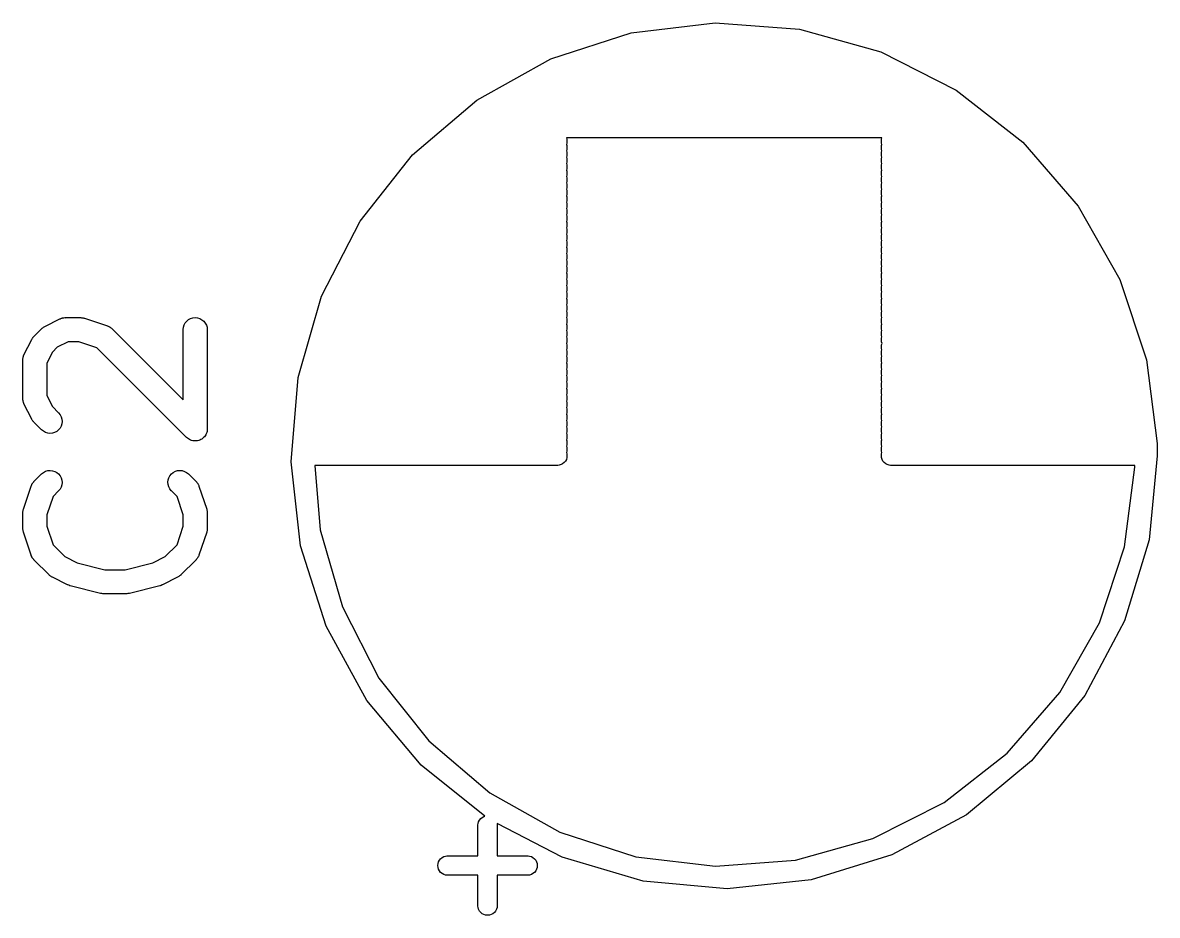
# Model space of a CAD drawing. Extents: x 96 to 170.2, y -65.9 to -29.9.
# Drawn here: x 148.53 to 155.61, y -57.49 to -51.93 of the extents above; entities that cross this region are included whole.
import ezdxf

# ---------------------------------------------------------------- set-up
doc = ezdxf.new("R2010")
doc.units = 0
doc.header["$MEASUREMENT"] = 0
doc.layers.add('BLACK', color=7, linetype='CONTINUOUS')

msp = doc.modelspace()

# ---------------------------------------------------------------- linework, layer by layer
at = {"layer": 'BLACK', "linetype": 'CONTINUOUS'}
for p, q in [((152.328, -51.989), (152.851, -51.9266)), ((152.851, -51.9266), (153.377, -51.967)), ((153.377, -51.967), (153.884, -52.1087)), ((151.827, -52.1518), (152.328, -51.989)), ((153.884, -52.1087), (154.355, -52.3463)), ((151.367, -52.4089), (151.827, -52.1518)), ((150.966, -52.7504), (151.367, -52.4089)), ((154.355, -52.3463), (154.77, -52.6707)), ((151.925, -52.645), (151.927, -52.6532)), ((153.891, -52.645), (151.925, -52.645)), ((151.927, -52.6768), (151.925, -52.685)), ((151.925, -52.685), (151.927, -52.6932)), ((151.927, -52.6532), (151.928, -52.665)), ((151.928, -52.665), (151.927, -52.6768)), ((151.927, -52.6932), (151.928, -52.705)), ((153.888, -52.665), (153.889, -52.6532)), ((153.889, -52.6768), (153.888, -52.665)), ((153.888, -52.705), (153.889, -52.6932)), ((153.889, -52.6532), (153.891, -52.645)), ((153.891, -52.685), (153.889, -52.6768)), ((153.889, -52.6932), (153.891, -52.685)), ((154.77, -52.6707), (155.114, -53.0696)), ((150.638, -53.1634), (150.966, -52.7504)), ((151.927, -52.7168), (151.925, -52.725)), ((151.925, -52.725), (151.927, -52.7332)), ((151.927, -52.7568), (151.925, -52.765)), ((151.928, -52.705), (151.927, -52.7168)), ((151.927, -52.7332), (151.928, -52.745)), ((151.928, -52.745), (151.927, -52.7568)), ((153.889, -52.7168), (153.888, -52.705)), ((153.888, -52.745), (153.889, -52.7332)), ((153.889, -52.7568), (153.888, -52.745)), ((153.891, -52.725), (153.889, -52.7168)), ((153.889, -52.7332), (153.891, -52.725)), ((153.891, -52.765), (153.889, -52.7568)), ((151.925, -52.765), (151.927, -52.7732)), ((151.927, -52.7968), (151.925, -52.805)), ((151.925, -52.805), (151.927, -52.8132)), ((151.927, -52.7732), (151.928, -52.785)), ((151.928, -52.785), (151.927, -52.7968)), ((151.927, -52.8132), (151.928, -52.825)), ((151.928, -52.825), (151.927, -52.8368)), ((153.888, -52.785), (153.889, -52.7732)), ((153.889, -52.7968), (153.888, -52.785)), ((153.888, -52.825), (153.889, -52.8132)), ((153.889, -52.8368), (153.888, -52.825)), ((153.889, -52.7732), (153.891, -52.765)), ((153.891, -52.805), (153.889, -52.7968)), ((153.889, -52.8132), (153.891, -52.805)), ((151.927, -52.8368), (151.925, -52.845)), ((151.925, -52.845), (151.927, -52.8532)), ((151.927, -52.8768), (151.925, -52.885)), ((151.925, -52.885), (151.927, -52.8932)), ((151.927, -52.8532), (151.928, -52.865)), ((151.928, -52.865), (151.927, -52.8768)), ((151.927, -52.8932), (151.928, -52.905)), ((151.928, -52.905), (151.927, -52.9168)), ((153.888, -52.865), (153.889, -52.8532)), ((153.889, -52.8768), (153.888, -52.865)), ((153.888, -52.905), (153.889, -52.8932)), ((153.889, -52.9168), (153.888, -52.905)), ((153.891, -52.845), (153.889, -52.8368)), ((153.889, -52.8532), (153.891, -52.845)), ((153.891, -52.885), (153.889, -52.8768)), ((153.889, -52.8932), (153.891, -52.885)), ((151.927, -52.9168), (151.925, -52.925)), ((151.925, -52.925), (151.927, -52.9332)), ((151.927, -52.9568), (151.925, -52.965)), ((151.925, -52.965), (151.927, -52.9732)), ((151.927, -52.9332), (151.928, -52.945)), ((151.928, -52.945), (151.927, -52.9568)), ((151.927, -52.9732), (151.928, -52.985)), ((153.888, -52.945), (153.889, -52.9332)), ((153.889, -52.9568), (153.888, -52.945)), ((153.888, -52.985), (153.889, -52.9732)), ((153.891, -52.925), (153.889, -52.9168)), ((153.889, -52.9332), (153.891, -52.925)), ((153.891, -52.965), (153.889, -52.9568)), ((153.889, -52.9732), (153.891, -52.965)), ((151.927, -52.9968), (151.925, -53.005)), ((151.925, -53.005), (151.927, -53.0132)), ((151.927, -53.0368), (151.925, -53.045)), ((151.925, -53.045), (151.927, -53.0532)), ((151.928, -52.985), (151.927, -52.9968)), ((151.927, -53.0132), (151.928, -53.025)), ((151.928, -53.025), (151.927, -53.0368)), ((153.889, -52.9968), (153.888, -52.985)), ((153.888, -53.025), (153.889, -53.0132)), ((153.889, -53.0368), (153.888, -53.025)), ((153.891, -53.005), (153.889, -52.9968)), ((153.889, -53.0132), (153.891, -53.005)), ((153.891, -53.045), (153.889, -53.0368)), ((153.889, -53.0532), (153.891, -53.045)), ((151.927, -53.0768), (151.925, -53.085)), ((151.925, -53.085), (151.927, -53.0932)), ((151.927, -53.1168), (151.925, -53.125)), ((151.927, -53.0532), (151.928, -53.065)), ((151.928, -53.065), (151.927, -53.0768)), ((151.927, -53.0932), (151.928, -53.105)), ((151.928, -53.105), (151.927, -53.1168)), ((153.888, -53.065), (153.889, -53.0532)), ((153.889, -53.0768), (153.888, -53.065)), ((153.888, -53.105), (153.889, -53.0932)), ((153.889, -53.1168), (153.888, -53.105)), ((153.891, -53.085), (153.889, -53.0768)), ((153.889, -53.0932), (153.891, -53.085)), ((153.891, -53.125), (153.889, -53.1168)), ((155.114, -53.0696), (155.375, -53.5278)), ((150.398, -53.6321), (150.638, -53.1634)), ((151.925, -53.125), (151.927, -53.1332)), ((151.927, -53.1568), (151.925, -53.165)), ((151.925, -53.165), (151.927, -53.1732)), ((151.927, -53.1332), (151.928, -53.145)), ((151.928, -53.145), (151.927, -53.1568)), ((151.927, -53.1732), (151.928, -53.185)), ((151.928, -53.185), (151.927, -53.1968)), ((153.888, -53.145), (153.889, -53.1332)), ((153.889, -53.1568), (153.888, -53.145)), ((153.888, -53.185), (153.889, -53.1732)), ((153.889, -53.1968), (153.888, -53.185)), ((153.889, -53.1332), (153.891, -53.125)), ((153.891, -53.165), (153.889, -53.1568)), ((153.889, -53.1732), (153.891, -53.165)), ((151.927, -53.1968), (151.925, -53.205)), ((151.925, -53.205), (151.927, -53.2132)), ((151.927, -53.2368), (151.925, -53.245)), ((151.925, -53.245), (151.927, -53.2532)), ((151.927, -53.2132), (151.928, -53.225)), ((151.928, -53.225), (151.927, -53.2368)), ((151.927, -53.2532), (151.928, -53.265)), ((153.888, -53.225), (153.889, -53.2132)), ((153.889, -53.2368), (153.888, -53.225)), ((153.888, -53.265), (153.889, -53.2532)), ((153.891, -53.205), (153.889, -53.1968)), ((153.889, -53.2132), (153.891, -53.205)), ((153.891, -53.245), (153.889, -53.2368)), ((153.889, -53.2532), (153.891, -53.245)), ((151.927, -53.2768), (151.925, -53.285)), ((151.925, -53.285), (151.927, -53.2932)), ((151.927, -53.3168), (151.925, -53.325)), ((151.925, -53.325), (151.927, -53.3332)), ((151.928, -53.265), (151.927, -53.2768)), ((151.927, -53.2932), (151.928, -53.305)), ((151.928, -53.305), (151.927, -53.3168)), ((153.889, -53.2768), (153.888, -53.265)), ((153.888, -53.305), (153.889, -53.2932)), ((153.889, -53.3168), (153.888, -53.305)), ((153.891, -53.285), (153.889, -53.2768)), ((153.889, -53.2932), (153.891, -53.285)), ((153.891, -53.325), (153.889, -53.3168)), ((153.889, -53.3332), (153.891, -53.325)), ((151.927, -53.3568), (151.925, -53.365)), ((151.925, -53.365), (151.927, -53.3732)), ((151.927, -53.3968), (151.925, -53.405)), ((151.927, -53.3332), (151.928, -53.345)), ((151.928, -53.345), (151.927, -53.3568)), ((151.927, -53.3732), (151.928, -53.385)), ((151.928, -53.385), (151.927, -53.3968)), ((153.888, -53.345), (153.889, -53.3332)), ((153.889, -53.3568), (153.888, -53.345)), ((153.888, -53.385), (153.889, -53.3732)), ((153.889, -53.3968), (153.888, -53.385)), ((153.891, -53.365), (153.889, -53.3568)), ((153.889, -53.3732), (153.891, -53.365)), ((153.891, -53.405), (153.889, -53.3968)), ((151.925, -53.405), (151.927, -53.4132)), ((151.927, -53.4368), (151.925, -53.445)), ((151.925, -53.445), (151.927, -53.4532)), ((151.927, -53.4132), (151.928, -53.425)), ((151.928, -53.425), (151.927, -53.4368)), ((151.927, -53.4532), (151.928, -53.465)), ((151.928, -53.465), (151.927, -53.4768)), ((153.888, -53.425), (153.889, -53.4132)), ((153.889, -53.4368), (153.888, -53.425)), ((153.888, -53.465), (153.889, -53.4532)), ((153.889, -53.4768), (153.888, -53.465)), ((153.889, -53.4132), (153.891, -53.405)), ((153.891, -53.445), (153.889, -53.4368)), ((153.889, -53.4532), (153.891, -53.445)), ((151.927, -53.4768), (151.925, -53.485)), ((151.925, -53.485), (151.927, -53.4932)), ((151.927, -53.5168), (151.925, -53.525)), ((151.925, -53.525), (151.927, -53.5332)), ((151.927, -53.4932), (151.928, -53.505)), ((151.928, -53.505), (151.927, -53.5168)), ((151.927, -53.5332), (151.928, -53.545)), ((153.888, -53.505), (153.889, -53.4932)), ((153.889, -53.5168), (153.888, -53.505)), ((153.888, -53.545), (153.889, -53.5332)), ((153.891, -53.485), (153.889, -53.4768)), ((153.889, -53.4932), (153.891, -53.485)), ((153.891, -53.525), (153.889, -53.5168)), ((153.889, -53.5332), (153.891, -53.525)), ((155.375, -53.5278), (155.541, -54.0278)), ((151.927, -53.5568), (151.925, -53.565)), ((151.925, -53.565), (151.927, -53.5732)), ((151.927, -53.5968), (151.925, -53.605)), ((151.925, -53.605), (151.927, -53.6132)), ((151.928, -53.545), (151.927, -53.5568)), ((151.927, -53.5732), (151.928, -53.585)), ((151.928, -53.585), (151.927, -53.5968)), ((151.927, -53.6132), (151.928, -53.625)), ((153.889, -53.5568), (153.888, -53.545)), ((153.888, -53.585), (153.889, -53.5732)), ((153.889, -53.5968), (153.888, -53.585)), ((153.888, -53.625), (153.889, -53.6132)), ((153.891, -53.565), (153.889, -53.5568)), ((153.889, -53.5732), (153.891, -53.565)), ((153.891, -53.605), (153.889, -53.5968)), ((153.889, -53.6132), (153.891, -53.605)), ((150.252, -54.1386), (150.398, -53.6321)), ((151.927, -53.6368), (151.925, -53.645)), ((151.925, -53.645), (151.927, -53.6532)), ((151.927, -53.6768), (151.925, -53.685)), ((151.928, -53.625), (151.927, -53.6368)), ((151.927, -53.6532), (151.928, -53.665)), ((151.928, -53.665), (151.927, -53.6768)), ((153.889, -53.6368), (153.888, -53.625)), ((153.888, -53.665), (153.889, -53.6532)), ((153.889, -53.6768), (153.888, -53.665)), ((153.891, -53.645), (153.889, -53.6368)), ((153.889, -53.6532), (153.891, -53.645)), ((153.891, -53.685), (153.889, -53.6768)), ((151.925, -53.685), (151.927, -53.6932)), ((151.927, -53.7168), (151.925, -53.725)), ((151.925, -53.725), (151.927, -53.7332)), ((151.927, -53.6932), (151.928, -53.705)), ((151.928, -53.705), (151.927, -53.7168)), ((151.927, -53.7332), (151.928, -53.745)), ((151.928, -53.745), (151.927, -53.7568)), ((153.888, -53.705), (153.889, -53.6932)), ((153.889, -53.7168), (153.888, -53.705)), ((153.888, -53.745), (153.889, -53.7332)), ((153.889, -53.7568), (153.888, -53.745)), ((153.889, -53.6932), (153.891, -53.685)), ((153.891, -53.725), (153.889, -53.7168)), ((153.889, -53.7332), (153.891, -53.725)), ((148.662, -53.8269), (148.665, -53.825)), ((148.665, -53.825), (148.669, -53.8231)), ((148.669, -53.8231), (148.672, -53.8208)), ((148.672, -53.8208), (148.767, -53.7732)), ((148.767, -53.7732), (148.768, -53.7727)), ((148.768, -53.7727), (148.77, -53.772)), ((148.77, -53.772), (148.772, -53.7709)), ((148.772, -53.7709), (148.777, -53.7695)), ((148.777, -53.7695), (148.782, -53.7677)), ((148.782, -53.7677), (148.784, -53.7674)), ((148.784, -53.7674), (148.786, -53.7667)), ((148.786, -53.7667), (148.791, -53.7662)), ((148.791, -53.7662), (148.796, -53.7654)), ((148.796, -53.7654), (148.799, -53.7655)), ((148.799, -53.7655), (148.801, -53.7653)), ((148.801, -53.7653), (148.896, -53.7653)), ((148.896, -53.7653), (148.897, -53.7653)), ((148.897, -53.7653), (148.901, -53.7658)), ((148.901, -53.7658), (148.906, -53.7659)), ((148.906, -53.7659), (148.909, -53.7666)), ((148.909, -53.7666), (148.912, -53.7669)), ((148.912, -53.7669), (148.916, -53.7682)), ((148.916, -53.7682), (148.92, -53.7691)), ((148.92, -53.7691), (149.063, -53.8168)), ((149.063, -53.8168), (149.064, -53.8171)), ((149.064, -53.8171), (149.066, -53.818)), ((149.066, -53.818), (149.068, -53.8187)), ((149.068, -53.8187), (149.072, -53.8211)), ((149.072, -53.8211), (149.077, -53.8232)), ((149.077, -53.8232), (149.079, -53.8245)), ((149.079, -53.8245), (149.081, -53.8256)), ((149.535, -53.8392), (149.537, -53.8247)), ((149.537, -53.8247), (149.541, -53.8107)), ((149.541, -53.8107), (149.548, -53.7979)), ((149.548, -53.7979), (149.558, -53.7867)), ((149.558, -53.7867), (149.569, -53.7775)), ((149.569, -53.7775), (149.582, -53.7707)), ((149.582, -53.7707), (149.596, -53.7666)), ((149.596, -53.7666), (149.611, -53.7653)), ((149.611, -53.7653), (149.625, -53.7668)), ((149.625, -53.7668), (149.639, -53.7711)), ((149.639, -53.7711), (149.652, -53.7781)), ((149.652, -53.7781), (149.664, -53.7874)), ((149.664, -53.7874), (149.673, -53.7988)), ((149.673, -53.7988), (149.68, -53.8117)), ((149.68, -53.8117), (149.684, -53.8257)), ((151.927, -53.7568), (151.925, -53.765)), ((151.925, -53.765), (151.927, -53.7732)), ((151.927, -53.7968), (151.925, -53.805)), ((151.925, -53.805), (151.927, -53.8132)), ((151.927, -53.7732), (151.928, -53.785)), ((151.928, -53.785), (151.927, -53.7968)), ((151.927, -53.8132), (151.928, -53.825)), ((151.928, -53.825), (151.927, -53.8368)), ((153.888, -53.785), (153.889, -53.7732)), ((153.889, -53.7968), (153.888, -53.785)), ((153.888, -53.825), (153.889, -53.8132)), ((153.889, -53.8368), (153.888, -53.825)), ((153.891, -53.765), (153.889, -53.7568)), ((153.889, -53.7732), (153.891, -53.765)), ((153.891, -53.805), (153.889, -53.7968)), ((153.889, -53.8132), (153.891, -53.805)), ((148.594, -53.8975), (148.596, -53.8938)), ((148.596, -53.8938), (148.598, -53.8914)), ((148.598, -53.8914), (148.599, -53.8888)), ((148.599, -53.8888), (148.602, -53.8857)), ((148.602, -53.8857), (148.605, -53.8825)), ((148.605, -53.8825), (148.653, -53.8349)), ((148.653, -53.8341), (148.657, -53.8315)), ((148.653, -53.8349), (148.653, -53.8341)), ((148.657, -53.8315), (148.66, -53.8286)), ((148.66, -53.8286), (148.662, -53.8269)), ((149.081, -53.8256), (149.085, -53.8288)), ((149.085, -53.8288), (149.089, -53.8318)), ((149.089, -53.8318), (149.09, -53.8335)), ((149.09, -53.8335), (149.092, -53.8349)), ((149.092, -53.8349), (149.535, -54.2783)), ((149.535, -53.8403), (149.535, -53.8392)), ((149.535, -54.2783), (149.535, -53.8403)), ((149.684, -53.8257), (149.685, -53.8403)), ((149.685, -53.8403), (149.685, -54.4593)), ((151.927, -53.8368), (151.925, -53.845)), ((151.925, -53.845), (151.927, -53.8532)), ((151.927, -53.8768), (151.925, -53.885)), ((151.925, -53.885), (151.927, -53.8932)), ((151.927, -53.8532), (151.928, -53.865)), ((151.928, -53.865), (151.927, -53.8768)), ((151.927, -53.8932), (151.928, -53.905)), ((153.888, -53.865), (153.889, -53.8532)), ((153.889, -53.8768), (153.888, -53.865)), ((153.888, -53.905), (153.889, -53.8932)), ((153.891, -53.845), (153.889, -53.8368)), ((153.889, -53.8532), (153.891, -53.845)), ((153.891, -53.885), (153.889, -53.8768)), ((153.889, -53.8932), (153.891, -53.885)), ((148.543, -53.9972), (148.591, -53.902)), ((148.591, -53.901), (148.594, -53.8975)), ((148.591, -53.902), (148.591, -53.901)), ((148.75, -53.9495), (148.72, -53.9799)), ((148.819, -53.9153), (148.75, -53.9495)), ((148.884, -53.9153), (148.819, -53.9153)), ((148.998, -53.9535), (148.884, -53.9153)), ((149.557, -54.5124), (148.998, -53.9535)), ((151.927, -53.9168), (151.924, -53.9255)), ((151.924, -53.9255), (151.927, -53.9342)), ((151.927, -53.9578), (151.925, -53.966)), ((151.925, -53.966), (151.927, -53.9742)), ((151.928, -53.905), (151.927, -53.9168)), ((151.927, -53.9342), (151.928, -53.946)), ((151.928, -53.946), (151.927, -53.9578)), ((153.889, -53.9168), (153.888, -53.905)), ((153.888, -53.946), (153.889, -53.9342)), ((153.889, -53.9578), (153.888, -53.946)), ((153.892, -53.9255), (153.889, -53.9168)), ((153.889, -53.9342), (153.892, -53.9255)), ((153.891, -53.966), (153.889, -53.9578)), ((153.889, -53.9742), (153.891, -53.966)), ((148.535, -54.0297), (148.536, -54.0275)), ((148.535, -54.0308), (148.535, -54.0297)), ((148.535, -54.2689), (148.535, -54.0308)), ((148.536, -54.0203), (148.537, -54.0152)), ((148.536, -54.0253), (148.536, -54.0203)), ((148.536, -54.0275), (148.536, -54.0253)), ((148.537, -54.0152), (148.538, -54.0131)), ((148.538, -54.0109), (148.54, -54.0061)), ((148.538, -54.0131), (148.538, -54.0109)), ((148.54, -54.0061), (148.541, -54.0012)), ((148.541, -54.0012), (148.543, -53.9993)), ((148.543, -53.9993), (148.543, -53.9972)), ((148.72, -53.9799), (148.685, -54.0485)), ((151.927, -53.9978), (151.925, -54.006)), ((151.925, -54.006), (151.927, -54.0142)), ((151.927, -53.9742), (151.928, -53.986)), ((151.928, -53.986), (151.927, -53.9978)), ((151.927, -54.0142), (151.928, -54.026)), ((151.928, -54.026), (151.927, -54.0378)), ((153.888, -53.986), (153.889, -53.9742)), ((153.889, -53.9978), (153.888, -53.986)), ((153.888, -54.026), (153.889, -54.0142)), ((153.889, -54.0378), (153.888, -54.026)), ((153.891, -54.006), (153.889, -53.9978)), ((153.889, -54.0142), (153.891, -54.006)), ((155.541, -54.0278), (155.607, -54.5506)), ((148.685, -54.0485), (148.685, -54.2512)), ((151.927, -54.0378), (151.925, -54.046)), ((151.925, -54.046), (151.927, -54.0542)), ((151.927, -54.0778), (151.925, -54.086)), ((151.925, -54.086), (151.927, -54.0942)), ((151.927, -54.0542), (151.928, -54.066)), ((151.928, -54.066), (151.927, -54.0778)), ((151.927, -54.0942), (151.928, -54.106)), ((151.928, -54.106), (151.927, -54.1178)), ((153.888, -54.066), (153.889, -54.0542)), ((153.889, -54.0778), (153.888, -54.066)), ((153.888, -54.106), (153.889, -54.0942)), ((153.889, -54.1178), (153.888, -54.106)), ((153.891, -54.046), (153.889, -54.0378)), ((153.889, -54.0542), (153.891, -54.046)), ((153.891, -54.086), (153.889, -54.0778)), ((153.889, -54.0942), (153.891, -54.086)), ((150.208, -54.6637), (150.252, -54.1386)), ((151.927, -54.1178), (151.925, -54.126)), ((151.925, -54.126), (151.927, -54.1342)), ((151.927, -54.1578), (151.925, -54.166)), ((151.925, -54.166), (151.927, -54.1742)), ((151.927, -54.1342), (151.928, -54.146)), ((151.928, -54.146), (151.927, -54.1578)), ((151.927, -54.1742), (151.928, -54.186)), ((153.888, -54.146), (153.889, -54.1342)), ((153.889, -54.1578), (153.888, -54.146)), ((153.888, -54.186), (153.889, -54.1742)), ((153.891, -54.126), (153.889, -54.1178)), ((153.889, -54.1342), (153.891, -54.126)), ((153.891, -54.166), (153.889, -54.1578)), ((153.889, -54.1742), (153.891, -54.166)), ((151.927, -54.1978), (151.925, -54.206)), ((151.925, -54.206), (151.927, -54.2142)), ((151.927, -54.2378), (151.925, -54.246)), ((151.925, -54.246), (151.927, -54.2542)), ((151.928, -54.186), (151.927, -54.1978)), ((151.927, -54.2142), (151.928, -54.226)), ((151.928, -54.226), (151.927, -54.2378)), ((153.889, -54.1978), (153.888, -54.186)), ((153.888, -54.226), (153.889, -54.2142)), ((153.889, -54.2378), (153.888, -54.226)), ((153.891, -54.206), (153.889, -54.1978)), ((153.889, -54.2142), (153.891, -54.206)), ((153.891, -54.246), (153.889, -54.2378)), ((153.889, -54.2542), (153.891, -54.246)), ((148.536, -54.2711), (148.535, -54.2689)), ((148.536, -54.2733), (148.536, -54.2711)), ((148.536, -54.2783), (148.536, -54.2733)), ((148.537, -54.2834), (148.536, -54.2783)), ((148.537, -54.2855), (148.537, -54.2834)), ((148.538, -54.2877), (148.537, -54.2855)), ((148.54, -54.2925), (148.538, -54.2877)), ((148.541, -54.2974), (148.54, -54.2925)), ((148.542, -54.2994), (148.541, -54.2974)), ((148.543, -54.3015), (148.542, -54.2994)), ((148.543, -54.3024), (148.543, -54.3015)), ((148.591, -54.3976), (148.543, -54.3024)), ((148.685, -54.2512), (148.72, -54.3197)), ((148.72, -54.3197), (148.759, -54.3587)), ((151.927, -54.2778), (151.925, -54.286)), ((151.925, -54.286), (151.927, -54.2942)), ((151.927, -54.3178), (151.925, -54.326)), ((151.927, -54.2542), (151.928, -54.266)), ((151.928, -54.266), (151.927, -54.2778)), ((151.927, -54.2942), (151.928, -54.306)), ((151.928, -54.306), (151.927, -54.3178)), ((153.888, -54.266), (153.889, -54.2542)), ((153.889, -54.2778), (153.888, -54.266)), ((153.888, -54.306), (153.889, -54.2942)), ((153.889, -54.3178), (153.888, -54.306)), ((153.891, -54.286), (153.889, -54.2778)), ((153.889, -54.2942), (153.891, -54.286)), ((153.891, -54.326), (153.889, -54.3178)), ((148.759, -54.3587), (148.759, -54.3594)), ((148.759, -54.3594), (148.769, -54.3709)), ((148.769, -54.3709), (148.775, -54.3839)), ((148.775, -54.3839), (148.779, -54.3979)), ((151.925, -54.326), (151.927, -54.3342)), ((151.927, -54.3578), (151.925, -54.366)), ((151.925, -54.366), (151.927, -54.3742)), ((151.927, -54.3342), (151.928, -54.346)), ((151.928, -54.346), (151.927, -54.3578)), ((151.927, -54.3742), (151.928, -54.386)), ((151.928, -54.386), (151.927, -54.3978)), ((153.888, -54.346), (153.889, -54.3342)), ((153.889, -54.3578), (153.888, -54.346)), ((153.888, -54.386), (153.889, -54.3742)), ((153.889, -54.3978), (153.888, -54.386)), ((153.889, -54.3342), (153.891, -54.326)), ((153.891, -54.366), (153.889, -54.3578)), ((153.889, -54.3742), (153.891, -54.366)), ((148.593, -54.4012), (148.591, -54.3976)), ((148.595, -54.4049), (148.593, -54.4012)), ((148.597, -54.4074), (148.595, -54.4049)), ((148.599, -54.41), (148.597, -54.4074)), ((148.602, -54.4131), (148.599, -54.41)), ((148.604, -54.4164), (148.602, -54.4131)), ((148.605, -54.4171), (148.604, -54.4164)), ((148.653, -54.4647), (148.605, -54.4171)), ((148.768, -54.4539), (148.758, -54.4651)), ((148.775, -54.441), (148.768, -54.4539)), ((148.779, -54.4271), (148.775, -54.441)), ((148.779, -54.3979), (148.781, -54.4125)), ((148.781, -54.4125), (148.779, -54.4271)), ((149.685, -54.4593), (149.685, -54.4601)), ((149.685, -54.4601), (149.685, -54.4601)), ((149.685, -54.4601), (149.685, -54.4601)), ((149.685, -54.4601), (149.685, -54.4604)), ((149.685, -54.4604), (149.685, -54.4676)), ((151.927, -54.3978), (151.925, -54.406)), ((151.925, -54.406), (151.927, -54.4142)), ((151.927, -54.4378), (151.925, -54.446)), ((151.925, -54.446), (151.927, -54.4542)), ((151.927, -54.4142), (151.928, -54.426)), ((151.928, -54.426), (151.927, -54.4378)), ((151.927, -54.4542), (151.928, -54.466)), ((153.888, -54.426), (153.889, -54.4142)), ((153.889, -54.4378), (153.888, -54.426)), ((153.888, -54.466), (153.889, -54.4542)), ((153.891, -54.406), (153.889, -54.3978)), ((153.889, -54.4142), (153.891, -54.406)), ((153.891, -54.446), (153.889, -54.4378)), ((153.889, -54.4542), (153.891, -54.446)), ((148.664, -54.474), (148.653, -54.4647)), ((148.677, -54.481), (148.664, -54.474)), ((148.691, -54.4852), (148.677, -54.481)), ((148.705, -54.4867), (148.691, -54.4852)), ((148.72, -54.4853), (148.705, -54.4867)), ((148.734, -54.4812), (148.72, -54.4853)), ((148.747, -54.4743), (148.734, -54.4812)), ((148.758, -54.4651), (148.747, -54.4743)), ((149.563, -54.5169), (149.557, -54.5124)), ((149.568, -54.5215), (149.563, -54.5169)), ((149.569, -54.5216), (149.568, -54.5215)), ((149.569, -54.5217), (149.569, -54.5216)), ((149.575, -54.525), (149.569, -54.5217)), ((149.581, -54.5285), (149.575, -54.525)), ((149.582, -54.5286), (149.581, -54.5285)), ((149.581, -54.5285), (149.581, -54.5285)), ((149.588, -54.5307), (149.582, -54.5286)), ((149.595, -54.5328), (149.588, -54.5307)), ((149.596, -54.5329), (149.595, -54.5328)), ((149.595, -54.5328), (149.595, -54.5328)), ((149.632, -54.5309), (149.625, -54.533)), ((149.638, -54.5289), (149.632, -54.5309)), ((149.639, -54.5288), (149.638, -54.5289)), ((149.645, -54.5253), (149.639, -54.5288)), ((149.639, -54.5288), (149.639, -54.5288)), ((149.651, -54.5221), (149.645, -54.5253)), ((149.652, -54.522), (149.651, -54.5221)), ((149.657, -54.5174), (149.652, -54.5219)), ((149.652, -54.5219), (149.652, -54.522)), ((149.663, -54.5129), (149.657, -54.5174)), ((149.668, -54.5073), (149.663, -54.5127)), ((149.663, -54.5127), (149.663, -54.5128)), ((149.663, -54.5128), (149.663, -54.5129)), ((149.672, -54.5017), (149.668, -54.5073)), ((149.676, -54.4951), (149.672, -54.5015)), ((149.672, -54.5015), (149.672, -54.5016)), ((149.672, -54.5016), (149.672, -54.5017)), ((149.679, -54.4889), (149.676, -54.4951)), ((149.682, -54.4817), (149.679, -54.4886)), ((149.679, -54.4886), (149.679, -54.4888)), ((149.679, -54.4888), (149.679, -54.4889)), ((149.684, -54.4749), (149.682, -54.4817)), ((149.685, -54.4676), (149.684, -54.4747)), ((149.684, -54.4747), (149.684, -54.4748)), ((149.684, -54.4748), (149.684, -54.4749)), ((151.927, -54.4778), (151.925, -54.486)), ((151.925, -54.486), (151.927, -54.4942)), ((151.927, -54.5178), (151.925, -54.526)), ((151.925, -54.526), (151.927, -54.5342)), ((151.928, -54.466), (151.927, -54.4778)), ((151.927, -54.4942), (151.928, -54.506)), ((151.928, -54.506), (151.927, -54.5178)), ((153.889, -54.4778), (153.888, -54.466)), ((153.888, -54.506), (153.889, -54.4942)), ((153.889, -54.5178), (153.888, -54.506)), ((153.891, -54.486), (153.889, -54.4778)), ((153.889, -54.4942), (153.891, -54.486)), ((153.891, -54.526), (153.889, -54.5178)), ((153.889, -54.5342), (153.891, -54.526)), ((149.603, -54.5336), (149.596, -54.5329)), ((149.61, -54.5343), (149.603, -54.5336)), ((149.617, -54.5337), (149.61, -54.5343)), ((149.61, -54.5343), (149.61, -54.5343)), ((149.61, -54.5343), (149.61, -54.5343)), ((149.624, -54.533), (149.617, -54.5337)), ((149.625, -54.533), (149.624, -54.533)), ((149.625, -54.533), (149.625, -54.533)), ((151.927, -54.5578), (151.925, -54.566)), ((151.925, -54.566), (151.927, -54.5742)), ((151.927, -54.5978), (151.925, -54.606)), ((151.927, -54.5342), (151.928, -54.546)), ((151.928, -54.546), (151.927, -54.5578)), ((151.927, -54.5742), (151.928, -54.586)), ((151.928, -54.586), (151.927, -54.5978)), ((153.888, -54.546), (153.889, -54.5342)), ((153.889, -54.5578), (153.888, -54.546)), ((153.888, -54.586), (153.889, -54.5742)), ((153.889, -54.5978), (153.888, -54.586)), ((153.891, -54.566), (153.889, -54.5578)), ((153.889, -54.5742), (153.891, -54.566)), ((153.891, -54.606), (153.889, -54.5978)), ((155.607, -54.5506), (155.608, -54.626)), ((150.267, -55.1874), (150.208, -54.6637)), ((151.911, -54.6686), (151.901, -54.6761)), ((151.918, -54.6595), (151.911, -54.6686)), ((151.924, -54.6491), (151.918, -54.6595)), ((151.927, -54.6378), (151.924, -54.6491)), ((151.925, -54.606), (151.927, -54.6142)), ((151.927, -54.6142), (151.928, -54.626)), ((151.928, -54.626), (151.927, -54.6378)), ((153.888, -54.626), (153.889, -54.6142)), ((153.889, -54.6378), (153.888, -54.626)), ((153.889, -54.6142), (153.891, -54.606)), ((153.892, -54.6491), (153.889, -54.6378)), ((153.898, -54.6595), (153.892, -54.6491)), ((153.905, -54.6686), (153.898, -54.6595)), ((153.915, -54.6761), (153.905, -54.6686)), ((155.608, -54.626), (155.557, -55.1504)), ((148.605, -54.7873), (148.653, -54.7396)), ((148.653, -54.7389), (148.665, -54.7298)), ((148.653, -54.7396), (148.653, -54.7389)), ((148.665, -54.7298), (148.678, -54.723)), ((148.678, -54.723), (148.692, -54.7189)), ((148.692, -54.7189), (148.706, -54.7177)), ((148.706, -54.7177), (148.721, -54.7193)), ((148.721, -54.7193), (148.735, -54.7236)), ((148.735, -54.7236), (148.748, -54.7306)), ((148.748, -54.7306), (148.759, -54.74)), ((148.759, -54.74), (148.768, -54.7514)), ((149.453, -54.7505), (149.462, -54.7393)), ((149.462, -54.7393), (149.474, -54.7301)), ((149.474, -54.7301), (149.487, -54.7232)), ((149.487, -54.7232), (149.501, -54.719)), ((149.501, -54.719), (149.515, -54.7177)), ((149.515, -54.7177), (149.53, -54.7191)), ((149.53, -54.7191), (149.544, -54.7234)), ((149.544, -54.7234), (149.557, -54.7303)), ((149.557, -54.7303), (149.568, -54.7396)), ((149.568, -54.7396), (149.616, -54.7873)), ((151.871, -54.686), (150.356, -54.686)), ((150.356, -54.686), (150.39, -55.0881)), ((151.88, -54.6851), (151.871, -54.686)), ((151.891, -54.6817), (151.88, -54.6851)), ((151.901, -54.6761), (151.891, -54.6817)), ((153.925, -54.6817), (153.915, -54.6761)), ((153.936, -54.6851), (153.925, -54.6817)), ((153.945, -54.686), (153.936, -54.6851)), ((155.467, -54.686), (153.945, -54.686)), ((155.404, -55.1932), (155.467, -54.6975)), ((155.467, -54.6975), (155.467, -54.686)), ((148.587, -54.8156), (148.588, -54.8136)), ((148.587, -54.8166), (148.587, -54.8156)), ((148.588, -54.8136), (148.589, -54.8115)), ((148.589, -54.8115), (148.591, -54.8069)), ((148.591, -54.8069), (148.593, -54.8023)), ((148.593, -54.8023), (148.595, -54.8005)), ((148.595, -54.8005), (148.596, -54.7986)), ((148.596, -54.7986), (148.599, -54.7946)), ((148.599, -54.7946), (148.602, -54.7905)), ((148.602, -54.7905), (148.604, -54.789)), ((148.604, -54.789), (148.605, -54.7873)), ((148.768, -54.7514), (148.775, -54.7643)), ((148.775, -54.7643), (148.779, -54.7784)), ((148.779, -54.8075), (148.775, -54.8215)), ((148.779, -54.7784), (148.781, -54.7929)), ((148.781, -54.7929), (148.779, -54.8075)), ((149.44, -54.7919), (149.442, -54.7773)), ((149.441, -54.8065), (149.44, -54.7919)), ((149.446, -54.8205), (149.441, -54.8065)), ((149.442, -54.7773), (149.446, -54.7634)), ((149.446, -54.7634), (149.453, -54.7505)), ((149.616, -54.7873), (149.617, -54.788)), ((149.617, -54.788), (149.618, -54.7897)), ((149.618, -54.7897), (149.62, -54.7912)), ((149.62, -54.7912), (149.622, -54.7954)), ((149.622, -54.7954), (149.626, -54.7994)), ((149.626, -54.7994), (149.627, -54.8014)), ((149.627, -54.8014), (149.628, -54.8032)), ((149.628, -54.8032), (149.63, -54.8079)), ((149.63, -54.8079), (149.632, -54.8124)), ((149.632, -54.8124), (149.633, -54.8146)), ((149.633, -54.8146), (149.634, -54.8166)), ((148.539, -54.9594), (148.587, -54.8166)), ((148.724, -54.8808), (148.685, -54.9953)), ((148.759, -54.8457), (148.724, -54.8808)), ((148.768, -54.8344), (148.759, -54.8457)), ((148.775, -54.8215), (148.768, -54.8344)), ((149.452, -54.8335), (149.446, -54.8205)), ((149.461, -54.845), (149.452, -54.8335)), ((149.462, -54.8457), (149.461, -54.845)), ((149.497, -54.8808), (149.462, -54.8457)), ((149.535, -54.9953), (149.497, -54.8808)), ((149.634, -54.8166), (149.682, -54.9594)), ((148.535, -54.9821), (148.536, -54.9779)), ((148.535, -54.9831), (148.535, -54.9821)), ((148.535, -55.0784), (148.535, -54.9831)), ((148.536, -54.9737), (148.537, -54.9706)), ((148.536, -54.9779), (148.536, -54.9737)), ((148.537, -54.9675), (148.538, -54.9635)), ((148.537, -54.9706), (148.537, -54.9675)), ((148.538, -54.9635), (148.539, -54.9594)), ((148.685, -54.9953), (148.685, -55.0662)), ((149.535, -55.0662), (149.535, -54.9953)), ((149.682, -54.9594), (149.682, -54.9604)), ((149.682, -54.9604), (149.683, -54.9645)), ((149.683, -54.9645), (149.684, -54.9686)), ((149.684, -54.9686), (149.684, -54.9717)), ((149.684, -54.9717), (149.685, -54.9747)), ((149.685, -54.9747), (149.685, -54.9789)), ((149.685, -54.9789), (149.685, -54.9831)), ((149.685, -54.9831), (149.685, -55.0784)), ((148.536, -55.0826), (148.535, -55.0784)), ((148.536, -55.0868), (148.536, -55.0826)), ((148.537, -55.0898), (148.536, -55.0868)), ((148.537, -55.0929), (148.537, -55.0898)), ((148.538, -55.097), (148.537, -55.0929)), ((148.539, -55.1011), (148.538, -55.097)), ((148.685, -55.0662), (148.724, -55.1807)), ((149.497, -55.1807), (149.535, -55.0662)), ((149.684, -55.094), (149.682, -55.098)), ((149.682, -55.098), (149.682, -55.1021)), ((149.685, -55.0878), (149.684, -55.0909)), ((149.684, -55.0909), (149.684, -55.094)), ((149.685, -55.0784), (149.685, -55.0794)), ((149.685, -55.0794), (149.685, -55.0836)), ((149.685, -55.0836), (149.685, -55.0878)), ((150.39, -55.0881), (150.528, -55.5684)), ((148.539, -55.1021), (148.539, -55.1011)), ((148.587, -55.245), (148.539, -55.1021)), ((149.682, -55.1021), (149.634, -55.245)), ((155.557, -55.1504), (155.404, -55.6549)), ((148.724, -55.1807), (148.798, -55.2548)), ((149.423, -55.2548), (149.497, -55.1807)), ((150.426, -55.6896), (150.267, -55.1874)), ((155.247, -55.6672), (155.404, -55.1932)), ((148.588, -55.247), (148.587, -55.245)), ((148.588, -55.2491), (148.588, -55.247)), ((148.591, -55.2536), (148.588, -55.2491)), ((148.593, -55.2583), (148.591, -55.2536)), ((148.594, -55.2601), (148.593, -55.2583)), ((148.595, -55.2621), (148.594, -55.2601)), ((148.598, -55.2661), (148.595, -55.2621)), ((148.601, -55.2703), (148.598, -55.2661)), ((148.603, -55.2718), (148.601, -55.2703)), ((148.604, -55.2735), (148.603, -55.2718)), ((148.605, -55.2743), (148.604, -55.2735)), ((148.7, -55.3695), (148.605, -55.2743)), ((148.798, -55.2548), (148.875, -55.2933)), ((148.875, -55.2933), (149.048, -55.3367)), ((149.173, -55.3367), (149.346, -55.2933)), ((149.346, -55.2933), (149.423, -55.2548)), ((149.616, -55.2743), (149.521, -55.3695)), ((149.617, -55.2726), (149.616, -55.2743)), ((149.619, -55.2711), (149.617, -55.2726)), ((149.622, -55.2669), (149.619, -55.2711)), ((149.625, -55.263), (149.622, -55.2669)), ((149.626, -55.261), (149.625, -55.263)), ((149.627, -55.2592), (149.626, -55.261)), ((149.63, -55.2546), (149.627, -55.2592)), ((149.632, -55.2501), (149.63, -55.2546)), ((149.633, -55.248), (149.632, -55.2501)), ((149.634, -55.2459), (149.633, -55.248)), ((149.634, -55.245), (149.634, -55.2459)), ((148.703, -55.3722), (148.7, -55.3695)), ((148.706, -55.3751), (148.703, -55.3722)), ((148.709, -55.3768), (148.706, -55.3751)), ((148.712, -55.3788), (148.709, -55.3768)), ((148.715, -55.3808), (148.712, -55.3788)), ((148.719, -55.3831), (148.715, -55.3808)), ((149.048, -55.3367), (149.173, -55.3367)), ((149.505, -55.3813), (149.501, -55.3836)), ((149.508, -55.3794), (149.505, -55.3813)), ((149.511, -55.3774), (149.508, -55.3794)), ((149.513, -55.3758), (149.511, -55.3774)), ((149.517, -55.3729), (149.513, -55.3758)), ((149.52, -55.3702), (149.517, -55.3729)), ((149.521, -55.3695), (149.52, -55.3702)), ((148.72, -55.3836), (148.719, -55.3831)), ((148.815, -55.4312), (148.72, -55.3836)), ((148.815, -55.4313), (148.815, -55.4312)), ((148.816, -55.4315), (148.815, -55.4313)), ((148.822, -55.4339), (148.816, -55.4315)), ((148.829, -55.4364), (148.822, -55.4339)), ((148.829, -55.4365), (148.829, -55.4364)), ((148.829, -55.4366), (148.829, -55.4365)), ((148.83, -55.4369), (148.829, -55.4366)), ((149.021, -55.4845), (148.83, -55.4369)), ((149.39, -55.4369), (149.2, -55.4845)), ((149.391, -55.4367), (149.39, -55.4369)), ((149.398, -55.4343), (149.391, -55.4367)), ((149.391, -55.4367), (149.391, -55.4367)), ((149.404, -55.4319), (149.398, -55.4343)), ((149.405, -55.4318), (149.404, -55.4319)), ((149.406, -55.4312), (149.405, -55.4316)), ((149.405, -55.4316), (149.405, -55.4318)), ((149.501, -55.3836), (149.406, -55.4312)), ((149.022, -55.4847), (149.021, -55.4845)), ((149.023, -55.4851), (149.022, -55.4847)), ((149.029, -55.4857), (149.023, -55.4851)), ((149.035, -55.4866), (149.029, -55.4857)), ((149.037, -55.4866), (149.035, -55.4866)), ((149.038, -55.4867), (149.037, -55.4866)), ((149.039, -55.4867), (149.038, -55.4867)), ((149.182, -55.4867), (149.039, -55.4867)), ((149.183, -55.4866), (149.182, -55.4867)), ((149.184, -55.4867), (149.183, -55.4866)), ((149.19, -55.4859), (149.184, -55.4867)), ((149.196, -55.4853), (149.19, -55.4859)), ((149.198, -55.4849), (149.196, -55.4853)), ((149.199, -55.4847), (149.198, -55.4849)), ((149.2, -55.4845), (149.199, -55.4847)), ((150.528, -55.5684), (150.756, -56.0128)), ((155.404, -55.6549), (155.157, -56.1202)), ((150.68, -56.1514), (150.426, -55.6896)), ((155, -56.1017), (155.247, -55.6672)), ((150.756, -56.0128), (151.066, -56.4043)), ((151.019, -56.5551), (150.68, -56.1514)), ((154.673, -56.4799), (155, -56.1017)), ((155.157, -56.1202), (154.824, -56.5285)), ((151.066, -56.4043), (151.447, -56.7281)), ((154.28, -56.7875), (154.673, -56.4799)), ((151.415, -56.8735), (151.019, -56.5551)), ((154.824, -56.5285), (154.418, -56.8644)), ((151.447, -56.7281), (151.883, -56.9719)), ((153.834, -57.0127), (154.28, -56.7875)), ((154.418, -56.8644), (153.954, -57.115)), ((151.373, -56.9278), (151.374, -56.919)), ((151.373, -57.1208), (151.373, -56.9278)), ((151.374, -56.919), (151.377, -56.9077)), ((151.377, -56.9077), (151.383, -56.8973)), ((151.383, -56.8973), (151.39, -56.8881)), ((151.39, -56.8881), (151.4, -56.8806)), ((151.4, -56.8806), (151.41, -56.8751)), ((151.41, -56.8751), (151.415, -56.8735)), ((151.897, -57.1294), (151.492, -56.9178)), ((151.492, -56.9178), (151.492, -56.919)), ((151.492, -56.919), (151.493, -56.9278)), ((151.493, -56.9278), (151.493, -57.1208)), ((151.883, -56.9719), (152.358, -57.1263)), ((153.353, -57.1471), (153.834, -57.0127)), ((151.127, -57.1577), (151.133, -57.1473)), ((151.133, -57.1473), (151.14, -57.1381)), ((151.14, -57.1381), (151.15, -57.1306)), ((151.15, -57.1306), (151.16, -57.1251)), ((151.16, -57.1251), (151.171, -57.1216)), ((151.171, -57.1216), (151.18, -57.1208)), ((151.18, -57.1208), (151.373, -57.1208)), ((151.493, -57.1208), (151.686, -57.1208)), ((151.686, -57.1208), (151.695, -57.1216)), ((151.695, -57.1216), (151.706, -57.1251)), ((151.706, -57.1251), (151.716, -57.1306)), ((151.716, -57.1306), (151.726, -57.1381)), ((151.726, -57.1381), (151.733, -57.1473)), ((151.733, -57.1473), (151.739, -57.1577)), ((152.402, -57.2782), (151.897, -57.1294)), ((152.358, -57.1263), (152.854, -57.1854)), ((152.854, -57.1854), (153.353, -57.1471)), ((153.954, -57.115), (153.451, -57.2709)), ((151.123, -57.1808), (151.124, -57.169)), ((151.124, -57.1925), (151.123, -57.1808)), ((151.124, -57.169), (151.127, -57.1577)), ((151.127, -57.2038), (151.124, -57.1925)), ((151.133, -57.2143), (151.127, -57.2038)), ((151.14, -57.2234), (151.133, -57.2143)), ((151.733, -57.2143), (151.726, -57.2234)), ((151.739, -57.2038), (151.733, -57.2143)), ((151.739, -57.1577), (151.742, -57.169)), ((151.742, -57.1925), (151.739, -57.2038)), ((151.742, -57.169), (151.743, -57.1808)), ((151.743, -57.1808), (151.742, -57.1925)), ((151.15, -57.2309), (151.14, -57.2234)), ((151.16, -57.2365), (151.15, -57.2309)), ((151.171, -57.2399), (151.16, -57.2365)), ((151.18, -57.2408), (151.171, -57.2399)), ((151.373, -57.2408), (151.18, -57.2408)), ((151.373, -57.4337), (151.373, -57.2408)), ((151.686, -57.2408), (151.493, -57.2408)), ((151.493, -57.2408), (151.493, -57.4337)), ((151.695, -57.2399), (151.686, -57.2408)), ((151.706, -57.2365), (151.695, -57.2399)), ((151.716, -57.2309), (151.706, -57.2365)), ((151.726, -57.2234), (151.716, -57.2309)), ((152.927, -57.3259), (152.402, -57.2782)), ((153.451, -57.2709), (152.927, -57.3259)), ((151.374, -57.4425), (151.373, -57.4337)), ((151.377, -57.4538), (151.374, -57.4425)), ((151.383, -57.4643), (151.377, -57.4538)), ((151.39, -57.4734), (151.383, -57.4643)), ((151.4, -57.4809), (151.39, -57.4734)), ((151.41, -57.4865), (151.4, -57.4809)), ((151.421, -57.4899), (151.41, -57.4865)), ((151.433, -57.4911), (151.421, -57.4899)), ((151.445, -57.4899), (151.433, -57.4911)), ((151.456, -57.4865), (151.445, -57.4899)), ((151.466, -57.4809), (151.456, -57.4865)), ((151.476, -57.4734), (151.466, -57.4809)), ((151.483, -57.4643), (151.476, -57.4734)), ((151.489, -57.4538), (151.483, -57.4643)), ((151.492, -57.4425), (151.489, -57.4538)), ((151.493, -57.4337), (151.492, -57.4425))]:
    msp.add_line(p, q, dxfattribs=at)

doc.saveas('drawing.dxf')
